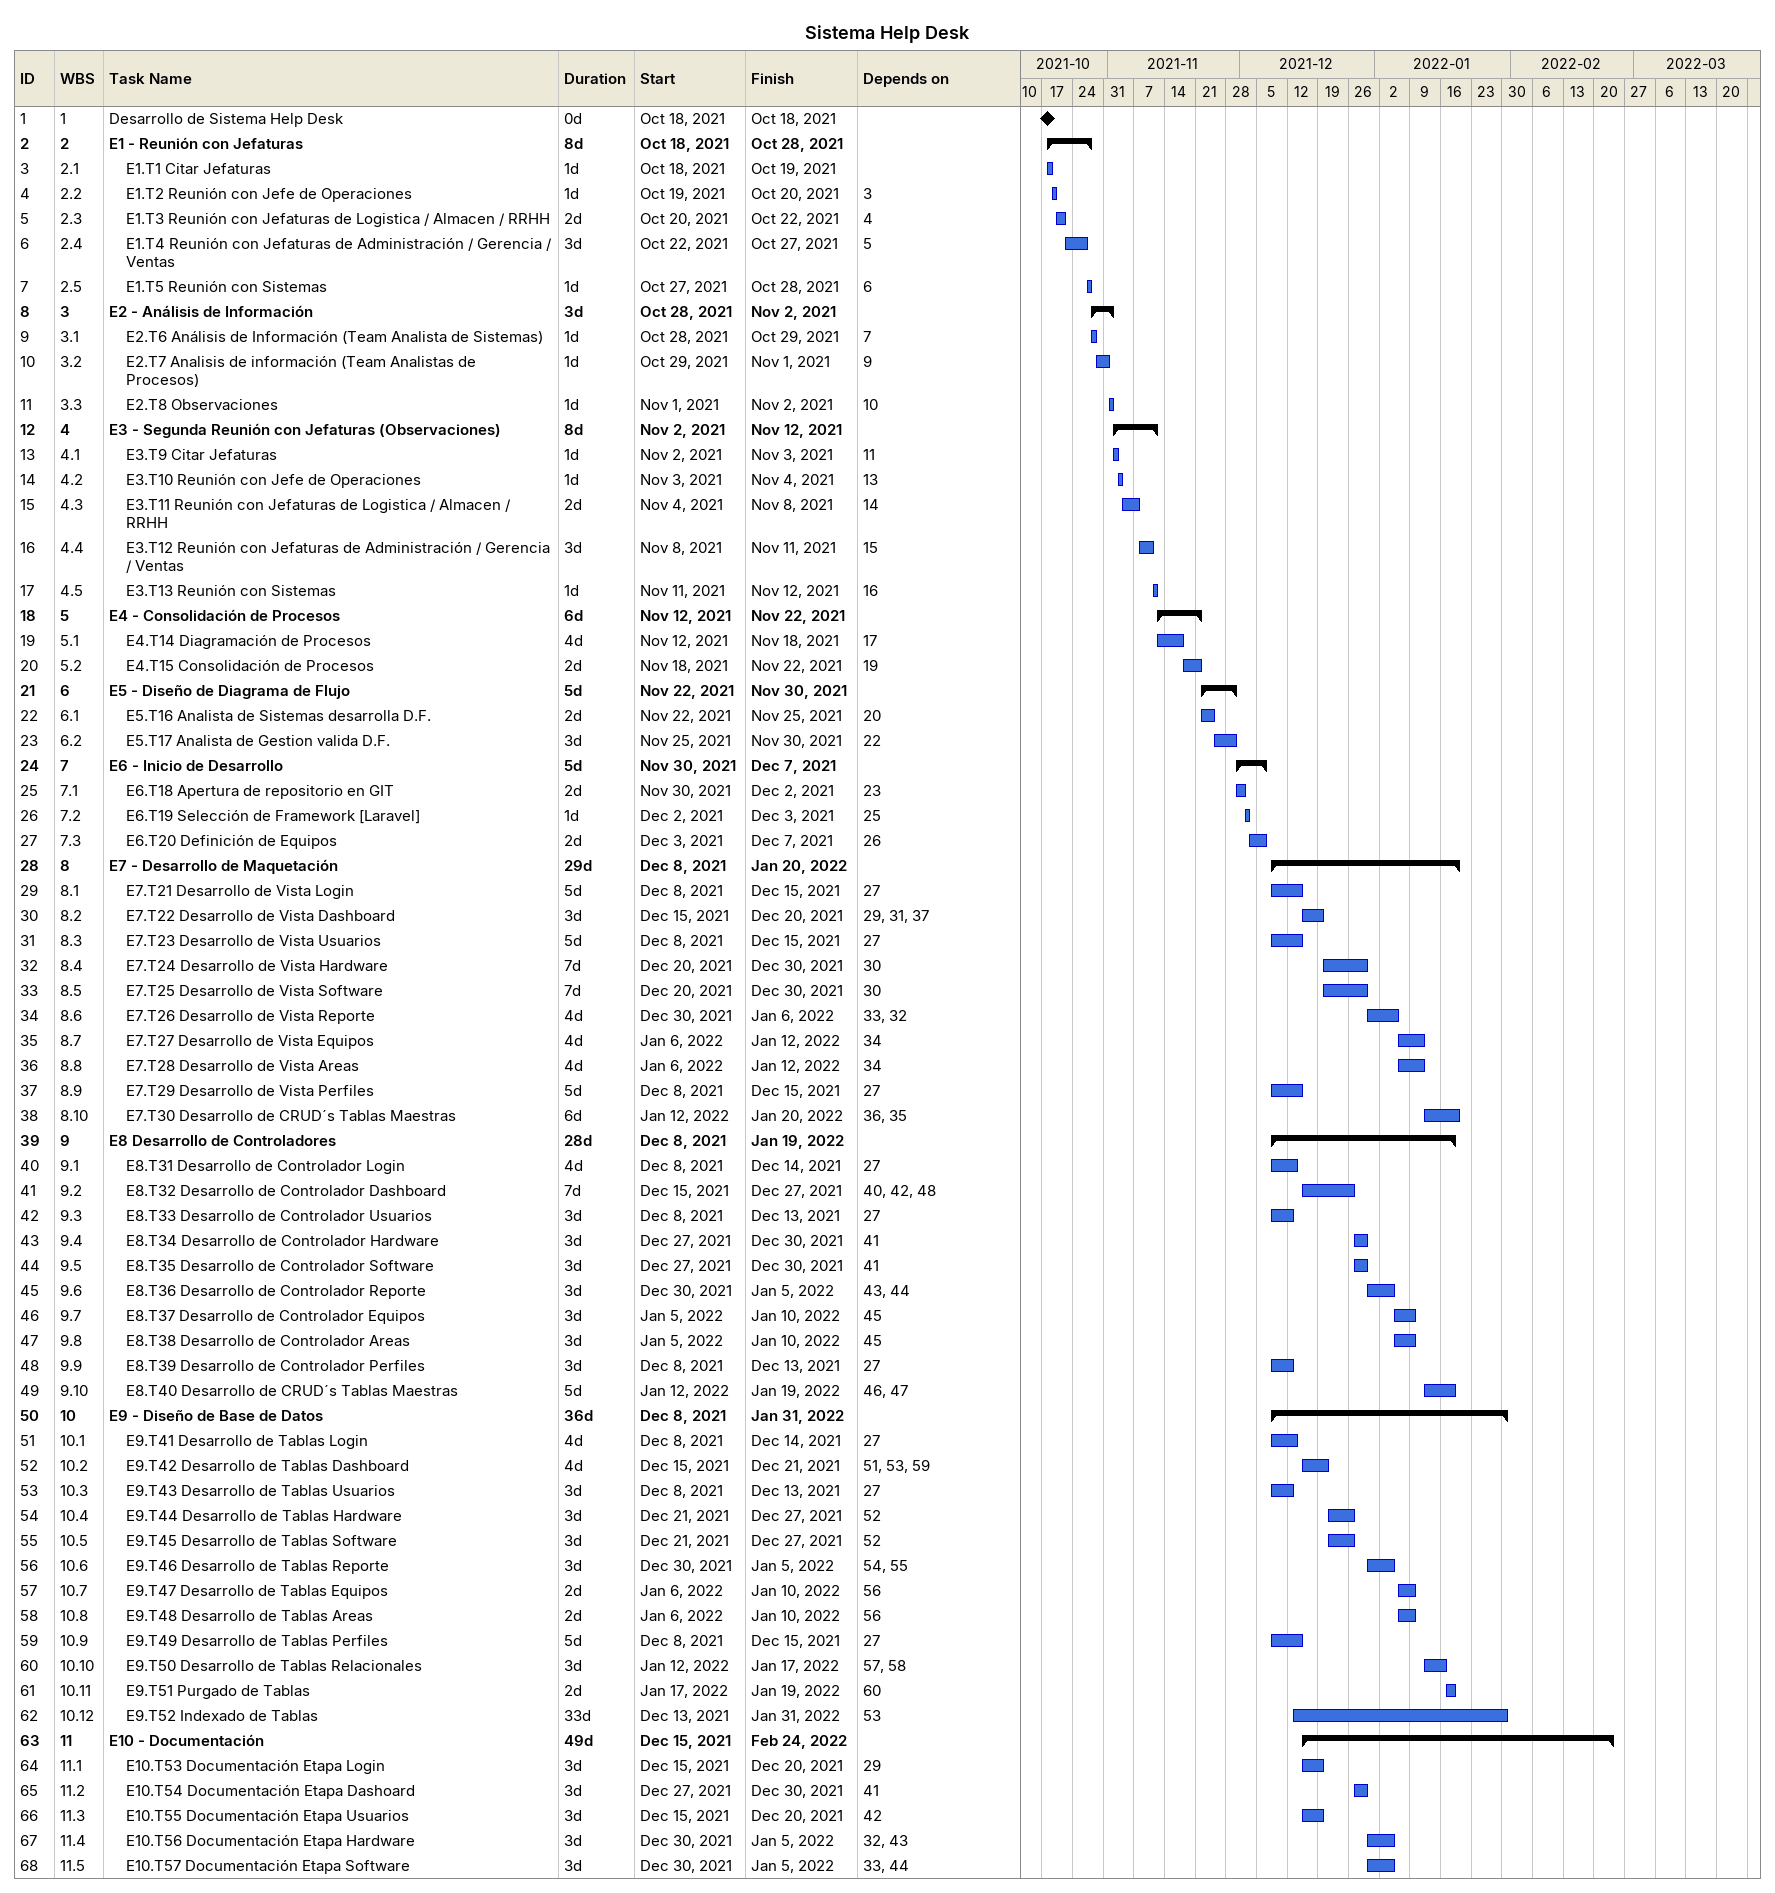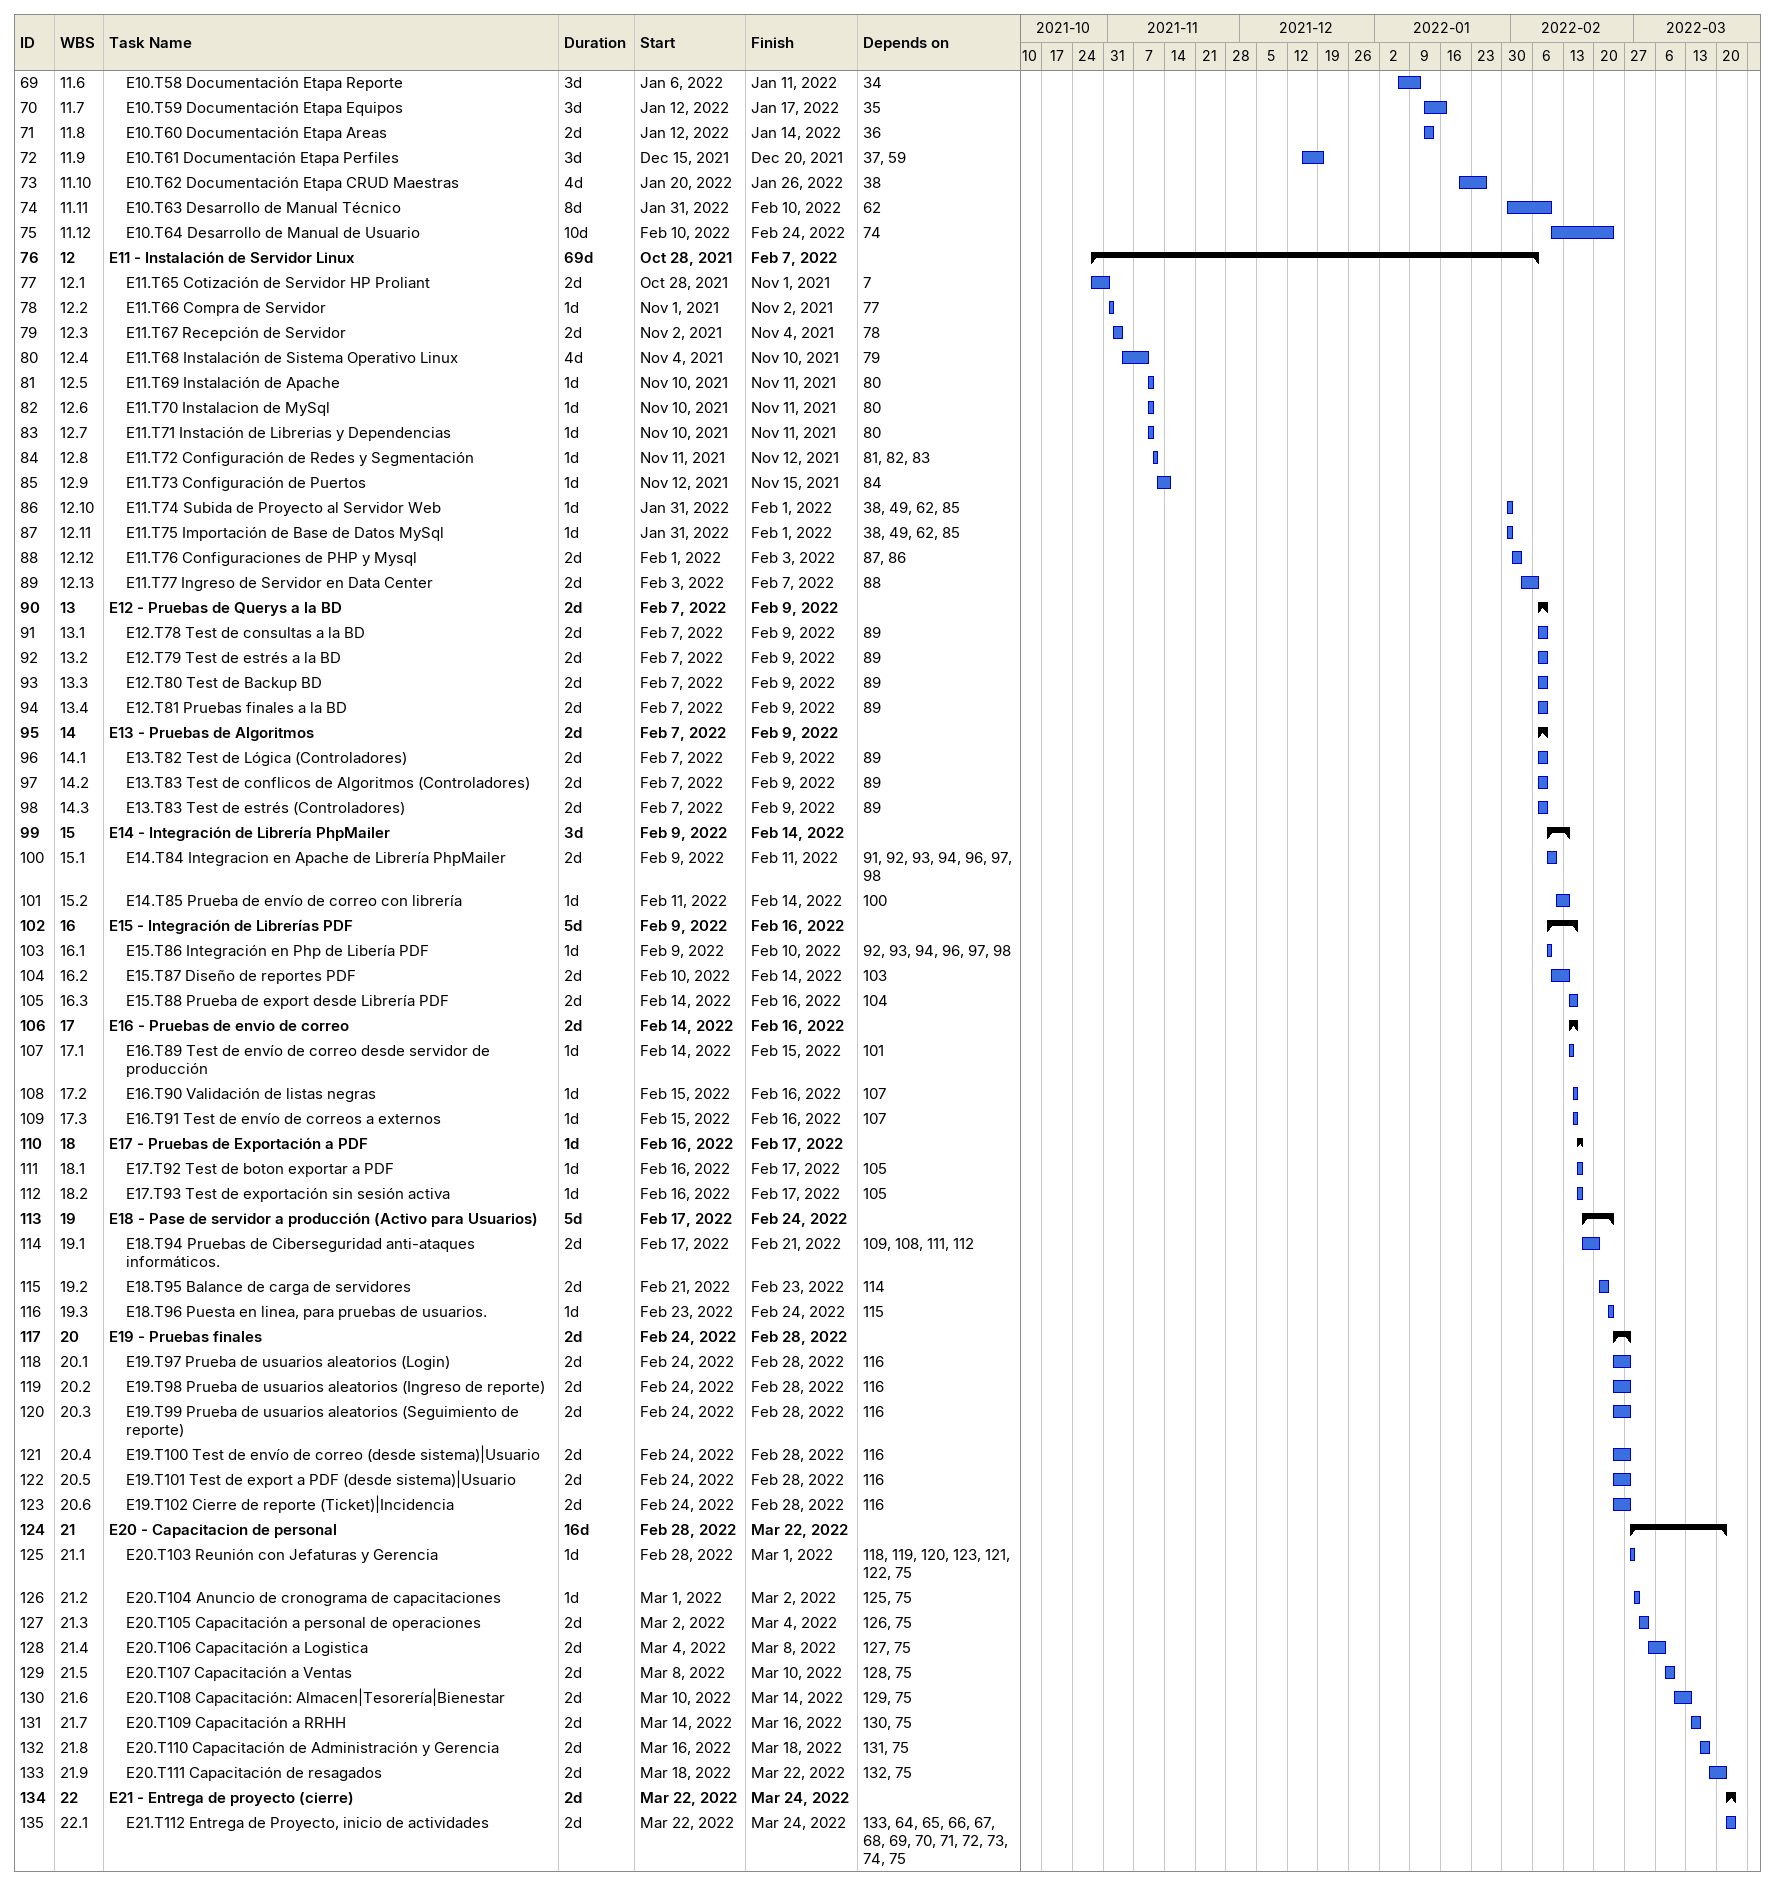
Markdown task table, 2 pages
Sistema Help Desk

| ID | WBS | Task | Duration | Start | Finish | Predecessors |
|---|---|---|---|---|---|---|
| 1 | 1 | Desarrollo de Sistema Help Desk | 0d | 2021-10-18 | 2021-10-18 |  |
| 2 | 2 | **E1 - Reunión con Jefaturas** | 8d | 2021-10-18 | 2021-10-28 |  |
| 3 | 2.1 | E1.T1 Citar Jefaturas | 1d | 2021-10-18 | 2021-10-19 |  |
| 4 | 2.2 | E1.T2 Reunión con Jefe de Operaciones | 1d | 2021-10-19 | 2021-10-20 | 3 |
| 5 | 2.3 | E1.T3 Reunión con Jefaturas de Logistica / Almacen / RRHH | 2d | 2021-10-20 | 2021-10-22 | 4 |
| 6 | 2.4 | E1.T4 Reunión con Jefaturas de Administración / Gerencia / Ventas | 3d | 2021-10-22 | 2021-10-27 | 5 |
| 7 | 2.5 | E1.T5 Reunión con Sistemas | 1d | 2021-10-27 | 2021-10-28 | 6 |
| 8 | 3 | **E2 - Análisis de Información** | 3d | 2021-10-28 | 2021-11-02 |  |
| 9 | 3.1 | E2.T6 Análisis de Información (Team Analista de Sistemas) | 1d | 2021-10-28 | 2021-10-29 | 7 |
| 10 | 3.2 | E2.T7 Analisis de información (Team Analistas de Procesos) | 1d | 2021-10-29 | 2021-11-01 | 9 |
| 11 | 3.3 | E2.T8 Observaciones | 1d | 2021-11-01 | 2021-11-02 | 10 |
| 12 | 4 | **E3 - Segunda Reunión con Jefaturas (Observaciones)** | 8d | 2021-11-02 | 2021-11-12 |  |
| 13 | 4.1 | E3.T9 Citar Jefaturas | 1d | 2021-11-02 | 2021-11-03 | 11 |
| 14 | 4.2 | E3.T10 Reunión con Jefe de Operaciones | 1d | 2021-11-03 | 2021-11-04 | 13 |
| 15 | 4.3 | E3.T11 Reunión con Jefaturas de Logistica / Almacen / RRHH | 2d | 2021-11-04 | 2021-11-08 | 14 |
| 16 | 4.4 | E3.T12 Reunión con Jefaturas de Administración / Gerencia / Ventas | 3d | 2021-11-08 | 2021-11-11 | 15 |
| 17 | 4.5 | E3.T13 Reunión con Sistemas | 1d | 2021-11-11 | 2021-11-12 | 16 |
| 18 | 5 | **E4 - Consolidación de Procesos** | 6d | 2021-11-12 | 2021-11-22 |  |
| 19 | 5.1 | E4.T14 Diagramación de Procesos | 4d | 2021-11-12 | 2021-11-18 | 17 |
| 20 | 5.2 | E4.T15 Consolidación de Procesos | 2d | 2021-11-18 | 2021-11-22 | 19 |
| 21 | 6 | **E5 - Diseño de Diagrama de Flujo** | 5d | 2021-11-22 | 2021-11-30 |  |
| 22 | 6.1 | E5.T16 Analista de Sistemas desarrolla D.F. | 2d | 2021-11-22 | 2021-11-25 | 20 |
| 23 | 6.2 | E5.T17 Analista de Gestion valida D.F. | 3d | 2021-11-25 | 2021-11-30 | 22 |
| 24 | 7 | **E6 - Inicio de Desarrollo** | 5d | 2021-11-30 | 2021-12-07 |  |
| 25 | 7.1 | E6.T18 Apertura de repositorio en GIT | 2d | 2021-11-30 | 2021-12-02 | 23 |
| 26 | 7.2 | E6.T19 Selección de Framework [Laravel] | 1d | 2021-12-02 | 2021-12-03 | 25 |
| 27 | 7.3 | E6.T20 Definición de Equipos | 2d | 2021-12-03 | 2021-12-07 | 26 |
| 28 | 8 | **E7 - Desarrollo de Maquetación** | 29d | 2021-12-08 | 2022-01-20 |  |
| 29 | 8.1 | E7.T21 Desarrollo de Vista Login | 5d | 2021-12-08 | 2021-12-15 | 27 |
| 30 | 8.2 | E7.T22 Desarrollo de Vista Dashboard | 3d | 2021-12-15 | 2021-12-20 | 29, 31, 37 |
| 31 | 8.3 | E7.T23 Desarrollo de Vista Usuarios | 5d | 2021-12-08 | 2021-12-15 | 27 |
| 32 | 8.4 | E7.T24 Desarrollo de Vista Hardware | 7d | 2021-12-20 | 2021-12-30 | 30 |
| 33 | 8.5 | E7.T25 Desarrollo de Vista Software | 7d | 2021-12-20 | 2021-12-30 | 30 |
| 34 | 8.6 | E7.T26 Desarrollo de Vista Reporte | 4d | 2021-12-30 | 2022-01-06 | 33, 32 |
| 35 | 8.7 | E7.T27 Desarrollo de Vista Equipos | 4d | 2022-01-06 | 2022-01-12 | 34 |
| 36 | 8.8 | E7.T28 Desarrollo de Vista Areas | 4d | 2022-01-06 | 2022-01-12 | 34 |
| 37 | 8.9 | E7.T29 Desarrollo de Vista Perfiles | 5d | 2021-12-08 | 2021-12-15 | 27 |
| 38 | 8.10 | E7.T30 Desarrollo de CRUD´s Tablas Maestras | 6d | 2022-01-12 | 2022-01-20 | 36, 35 |
| 39 | 9 | **E8 Desarrollo de Controladores** | 28d | 2021-12-08 | 2022-01-19 |  |
| 40 | 9.1 | E8.T31 Desarrollo de Controlador Login | 4d | 2021-12-08 | 2021-12-14 | 27 |
| 41 | 9.2 | E8.T32 Desarrollo de Controlador Dashboard | 7d | 2021-12-15 | 2021-12-27 | 40, 42, 48 |
| 42 | 9.3 | E8.T33 Desarrollo de Controlador Usuarios | 3d | 2021-12-08 | 2021-12-13 | 27 |
| 43 | 9.4 | E8.T34 Desarrollo de Controlador Hardware | 3d | 2021-12-27 | 2021-12-30 | 41 |
| 44 | 9.5 | E8.T35 Desarrollo de Controlador Software | 3d | 2021-12-27 | 2021-12-30 | 41 |
| 45 | 9.6 | E8.T36 Desarrollo de Controlador Reporte | 3d | 2021-12-30 | 2022-01-05 | 43, 44 |
| 46 | 9.7 | E8.T37 Desarrollo de Controlador Equipos | 3d | 2022-01-05 | 2022-01-10 | 45 |
| 47 | 9.8 | E8.T38 Desarrollo de Controlador Areas | 3d | 2022-01-05 | 2022-01-10 | 45 |
| 48 | 9.9 | E8.T39 Desarrollo de Controlador Perfiles | 3d | 2021-12-08 | 2021-12-13 | 27 |
| 49 | 9.10 | E8.T40 Desarrollo de CRUD´s Tablas Maestras | 5d | 2022-01-12 | 2022-01-19 | 46, 47 |
| 50 | 10 | **E9 - Diseño de Base de Datos** | 36d | 2021-12-08 | 2022-01-31 |  |
| 51 | 10.1 | E9.T41 Desarrollo de Tablas Login | 4d | 2021-12-08 | 2021-12-14 | 27 |
| 52 | 10.2 | E9.T42 Desarrollo de Tablas Dashboard | 4d | 2021-12-15 | 2021-12-21 | 51, 53, 59 |
| 53 | 10.3 | E9.T43 Desarrollo de Tablas Usuarios | 3d | 2021-12-08 | 2021-12-13 | 27 |
| 54 | 10.4 | E9.T44 Desarrollo de Tablas Hardware | 3d | 2021-12-21 | 2021-12-27 | 52 |
| 55 | 10.5 | E9.T45 Desarrollo de Tablas Software | 3d | 2021-12-21 | 2021-12-27 | 52 |
| 56 | 10.6 | E9.T46 Desarrollo de Tablas Reporte | 3d | 2021-12-30 | 2022-01-05 | 54, 55 |
| 57 | 10.7 | E9.T47 Desarrollo de Tablas Equipos | 2d | 2022-01-06 | 2022-01-10 | 56 |
| 58 | 10.8 | E9.T48 Desarrollo de Tablas Areas | 2d | 2022-01-06 | 2022-01-10 | 56 |
| 59 | 10.9 | E9.T49 Desarrollo de Tablas Perfiles | 5d | 2021-12-08 | 2021-12-15 | 27 |
| 60 | 10.10 | E9.T50 Desarrollo de Tablas Relacionales | 3d | 2022-01-12 | 2022-01-17 | 57, 58 |
| 61 | 10.11 | E9.T51 Purgado de Tablas | 2d | 2022-01-17 | 2022-01-19 | 60 |
| 62 | 10.12 | E9.T52 Indexado de Tablas | 33d | 2021-12-13 | 2022-01-31 | 53 |
| 63 | 11 | **E10 - Documentación** | 49d | 2021-12-15 | 2022-02-24 |  |
| 64 | 11.1 | E10.T53 Documentación Etapa Login | 3d | 2021-12-15 | 2021-12-20 | 29 |
| 65 | 11.2 | E10.T54 Documentación Etapa Dashoard | 3d | 2021-12-27 | 2021-12-30 | 41 |
| 66 | 11.3 | E10.T55 Documentación Etapa Usuarios | 3d | 2021-12-15 | 2021-12-20 | 42 |
| 67 | 11.4 | E10.T56 Documentación Etapa Hardware | 3d | 2021-12-30 | 2022-01-05 | 32, 43 |
| 68 | 11.5 | E10.T57 Documentación Etapa Software | 3d | 2021-12-30 | 2022-01-05 | 33, 44 |
| 69 | 11.6 | E10.T58 Documentación Etapa Reporte | 3d | 2022-01-06 | 2022-01-11 | 34 |
| 70 | 11.7 | E10.T59 Documentación Etapa Equipos | 3d | 2022-01-12 | 2022-01-17 | 35 |
| 71 | 11.8 | E10.T60 Documentación Etapa Areas | 2d | 2022-01-12 | 2022-01-14 | 36 |
| 72 | 11.9 | E10.T61 Documentación Etapa Perfiles | 3d | 2021-12-15 | 2021-12-20 | 37, 59 |
| 73 | 11.10 | E10.T62 Documentación Etapa CRUD Maestras | 4d | 2022-01-20 | 2022-01-26 | 38 |
| 74 | 11.11 | E10.T63 Desarrollo de Manual Técnico | 8d | 2022-01-31 | 2022-02-10 | 62 |
| 75 | 11.12 | E10.T64 Desarrollo de Manual de Usuario | 10d | 2022-02-10 | 2022-02-24 | 74 |
| 76 | 12 | **E11 - Instalación de Servidor Linux** | 69d | 2021-10-28 | 2022-02-07 |  |
| 77 | 12.1 | E11.T65 Cotización de Servidor HP Proliant | 2d | 2021-10-28 | 2021-11-01 | 7 |
| 78 | 12.2 | E11.T66 Compra de Servidor | 1d | 2021-11-01 | 2021-11-02 | 77 |
| 79 | 12.3 | E11.T67 Recepción de Servidor | 2d | 2021-11-02 | 2021-11-04 | 78 |
| 80 | 12.4 | E11.T68 Instalación de Sistema Operativo Linux | 4d | 2021-11-04 | 2021-11-10 | 79 |
| 81 | 12.5 | E11.T69 Instalación de Apache | 1d | 2021-11-10 | 2021-11-11 | 80 |
| 82 | 12.6 | E11.T70 Instalacion de MySql | 1d | 2021-11-10 | 2021-11-11 | 80 |
| 83 | 12.7 | E11.T71 Instación de Librerias y Dependencias | 1d | 2021-11-10 | 2021-11-11 | 80 |
| 84 | 12.8 | E11.T72 Configuración de Redes y Segmentación | 1d | 2021-11-11 | 2021-11-12 | 81, 82, 83 |
| 85 | 12.9 | E11.T73 Configuración de Puertos | 1d | 2021-11-12 | 2021-11-15 | 84 |
| 86 | 12.10 | E11.T74 Subida de Proyecto al Servidor Web | 1d | 2022-01-31 | 2022-02-01 | 38, 49, 62, 85 |
| 87 | 12.11 | E11.T75 Importación de Base de Datos MySql | 1d | 2022-01-31 | 2022-02-01 | 38, 49, 62, 85 |
| 88 | 12.12 | E11.T76 Configuraciones de PHP y Mysql | 2d | 2022-02-01 | 2022-02-03 | 87, 86 |
| 89 | 12.13 | E11.T77 Ingreso de Servidor en Data Center | 2d | 2022-02-03 | 2022-02-07 | 88 |
| 90 | 13 | **E12 - Pruebas de Querys a la BD** | 2d | 2022-02-07 | 2022-02-09 |  |
| 91 | 13.1 | E12.T78 Test de consultas a la BD | 2d | 2022-02-07 | 2022-02-09 | 89 |
| 92 | 13.2 | E12.T79 Test de estrés a la BD | 2d | 2022-02-07 | 2022-02-09 | 89 |
| 93 | 13.3 | E12.T80 Test de Backup BD | 2d | 2022-02-07 | 2022-02-09 | 89 |
| 94 | 13.4 | E12.T81 Pruebas finales a la BD | 2d | 2022-02-07 | 2022-02-09 | 89 |
| 95 | 14 | **E13 - Pruebas de Algoritmos** | 2d | 2022-02-07 | 2022-02-09 |  |
| 96 | 14.1 | E13.T82 Test de Lógica (Controladores) | 2d | 2022-02-07 | 2022-02-09 | 89 |
| 97 | 14.2 | E13.T83 Test de conflicos de Algoritmos (Controladores) | 2d | 2022-02-07 | 2022-02-09 | 89 |
| 98 | 14.3 | E13.T83 Test de estrés (Controladores) | 2d | 2022-02-07 | 2022-02-09 | 89 |
| 99 | 15 | **E14 - Integración de Librería PhpMailer** | 3d | 2022-02-09 | 2022-02-14 |  |
| 100 | 15.1 | E14.T84 Integracion en Apache de Librería PhpMailer | 2d | 2022-02-09 | 2022-02-11 | 91, 92, 93, 94, 96, 97, 98 |
| 101 | 15.2 | E14.T85 Prueba de envío de correo con librería | 1d | 2022-02-11 | 2022-02-14 | 100 |
| 102 | 16 | **E15 - Integración de Librerías PDF** | 5d | 2022-02-09 | 2022-02-16 |  |
| 103 | 16.1 | E15.T86 Integración en Php de Libería PDF | 1d | 2022-02-09 | 2022-02-10 | 92, 93, 94, 96, 97, 98 |
| 104 | 16.2 | E15.T87 Diseño de reportes PDF | 2d | 2022-02-10 | 2022-02-14 | 103 |
| 105 | 16.3 | E15.T88 Prueba de export desde Librería PDF | 2d | 2022-02-14 | 2022-02-16 | 104 |
| 106 | 17 | **E16 - Pruebas de envio de correo** | 2d | 2022-02-14 | 2022-02-16 |  |
| 107 | 17.1 | E16.T89 Test de envío de correo desde servidor de producción | 1d | 2022-02-14 | 2022-02-15 | 101 |
| 108 | 17.2 | E16.T90 Validación de listas negras | 1d | 2022-02-15 | 2022-02-16 | 107 |
| 109 | 17.3 | E16.T91 Test de envío de correos a externos | 1d | 2022-02-15 | 2022-02-16 | 107 |
| 110 | 18 | **E17 - Pruebas de Exportación a PDF** | 1d | 2022-02-16 | 2022-02-17 |  |
| 111 | 18.1 | E17.T92 Test de boton exportar a PDF | 1d | 2022-02-16 | 2022-02-17 | 105 |
| 112 | 18.2 | E17.T93 Test de exportación sin sesión activa | 1d | 2022-02-16 | 2022-02-17 | 105 |
| 113 | 19 | **E18 - Pase de servidor a producción (Activo para Usuarios)** | 5d | 2022-02-17 | 2022-02-24 |  |
| 114 | 19.1 | E18.T94 Pruebas de Ciberseguridad anti-ataques informáticos. | 2d | 2022-02-17 | 2022-02-21 | 109, 108, 111, 112 |
| 115 | 19.2 | E18.T95 Balance de carga de servidores | 2d | 2022-02-21 | 2022-02-23 | 114 |
| 116 | 19.3 | E18.T96 Puesta en linea, para pruebas de usuarios. | 1d | 2022-02-23 | 2022-02-24 | 115 |
| 117 | 20 | **E19 - Pruebas finales** | 2d | 2022-02-24 | 2022-02-28 |  |
| 118 | 20.1 | E19.T97 Prueba de usuarios aleatorios (Login) | 2d | 2022-02-24 | 2022-02-28 | 116 |
| 119 | 20.2 | E19.T98 Prueba de usuarios aleatorios (Ingreso de reporte) | 2d | 2022-02-24 | 2022-02-28 | 116 |
| 120 | 20.3 | E19.T99 Prueba de usuarios aleatorios (Seguimiento de reporte) | 2d | 2022-02-24 | 2022-02-28 | 116 |
| 121 | 20.4 | E19.T100 Test de envío de correo (desde sistema)\|Usuario | 2d | 2022-02-24 | 2022-02-28 | 116 |
| 122 | 20.5 | E19.T101 Test de export a PDF (desde sistema)\|Usuario | 2d | 2022-02-24 | 2022-02-28 | 116 |
| 123 | 20.6 | E19.T102 Cierre de reporte (Ticket)\|Incidencia | 2d | 2022-02-24 | 2022-02-28 | 116 |
| 124 | 21 | **E20 - Capacitacion de personal** | 16d | 2022-02-28 | 2022-03-22 |  |
| 125 | 21.1 | E20.T103 Reunión con Jefaturas y Gerencia | 1d | 2022-02-28 | 2022-03-01 | 118, 119, 120, 123, 121, 122, 75 |
| 126 | 21.2 | E20.T104 Anuncio de cronograma de capacitaciones | 1d | 2022-03-01 | 2022-03-02 | 125, 75 |
| 127 | 21.3 | E20.T105 Capacitación a personal de operaciones | 2d | 2022-03-02 | 2022-03-04 | 126, 75 |
| 128 | 21.4 | E20.T106 Capacitación a Logistica | 2d | 2022-03-04 | 2022-03-08 | 127, 75 |
| 129 | 21.5 | E20.T107 Capacitación a Ventas | 2d | 2022-03-08 | 2022-03-10 | 128, 75 |
| 130 | 21.6 | E20.T108 Capacitación: Almacen\|Tesorería\|Bienestar | 2d | 2022-03-10 | 2022-03-14 | 129, 75 |
| 131 | 21.7 | E20.T109 Capacitación a RRHH | 2d | 2022-03-14 | 2022-03-16 | 130, 75 |
| 132 | 21.8 | E20.T110 Capacitación de Administración y Gerencia | 2d | 2022-03-16 | 2022-03-18 | 131, 75 |
| 133 | 21.9 | E20.T111 Capacitación de resagados | 2d | 2022-03-18 | 2022-03-22 | 132, 75 |
| 134 | 22 | **E21 - Entrega de proyecto (cierre)** | 2d | 2022-03-22 | 2022-03-24 |  |
| 135 | 22.1 | E21.T112 Entrega de Proyecto, inicio de actividades | 2d | 2022-03-22 | 2022-03-24 | 133, 64, 65, 66, 67, 68, 69, 70, 71, 72, 73, 74, 75 |
